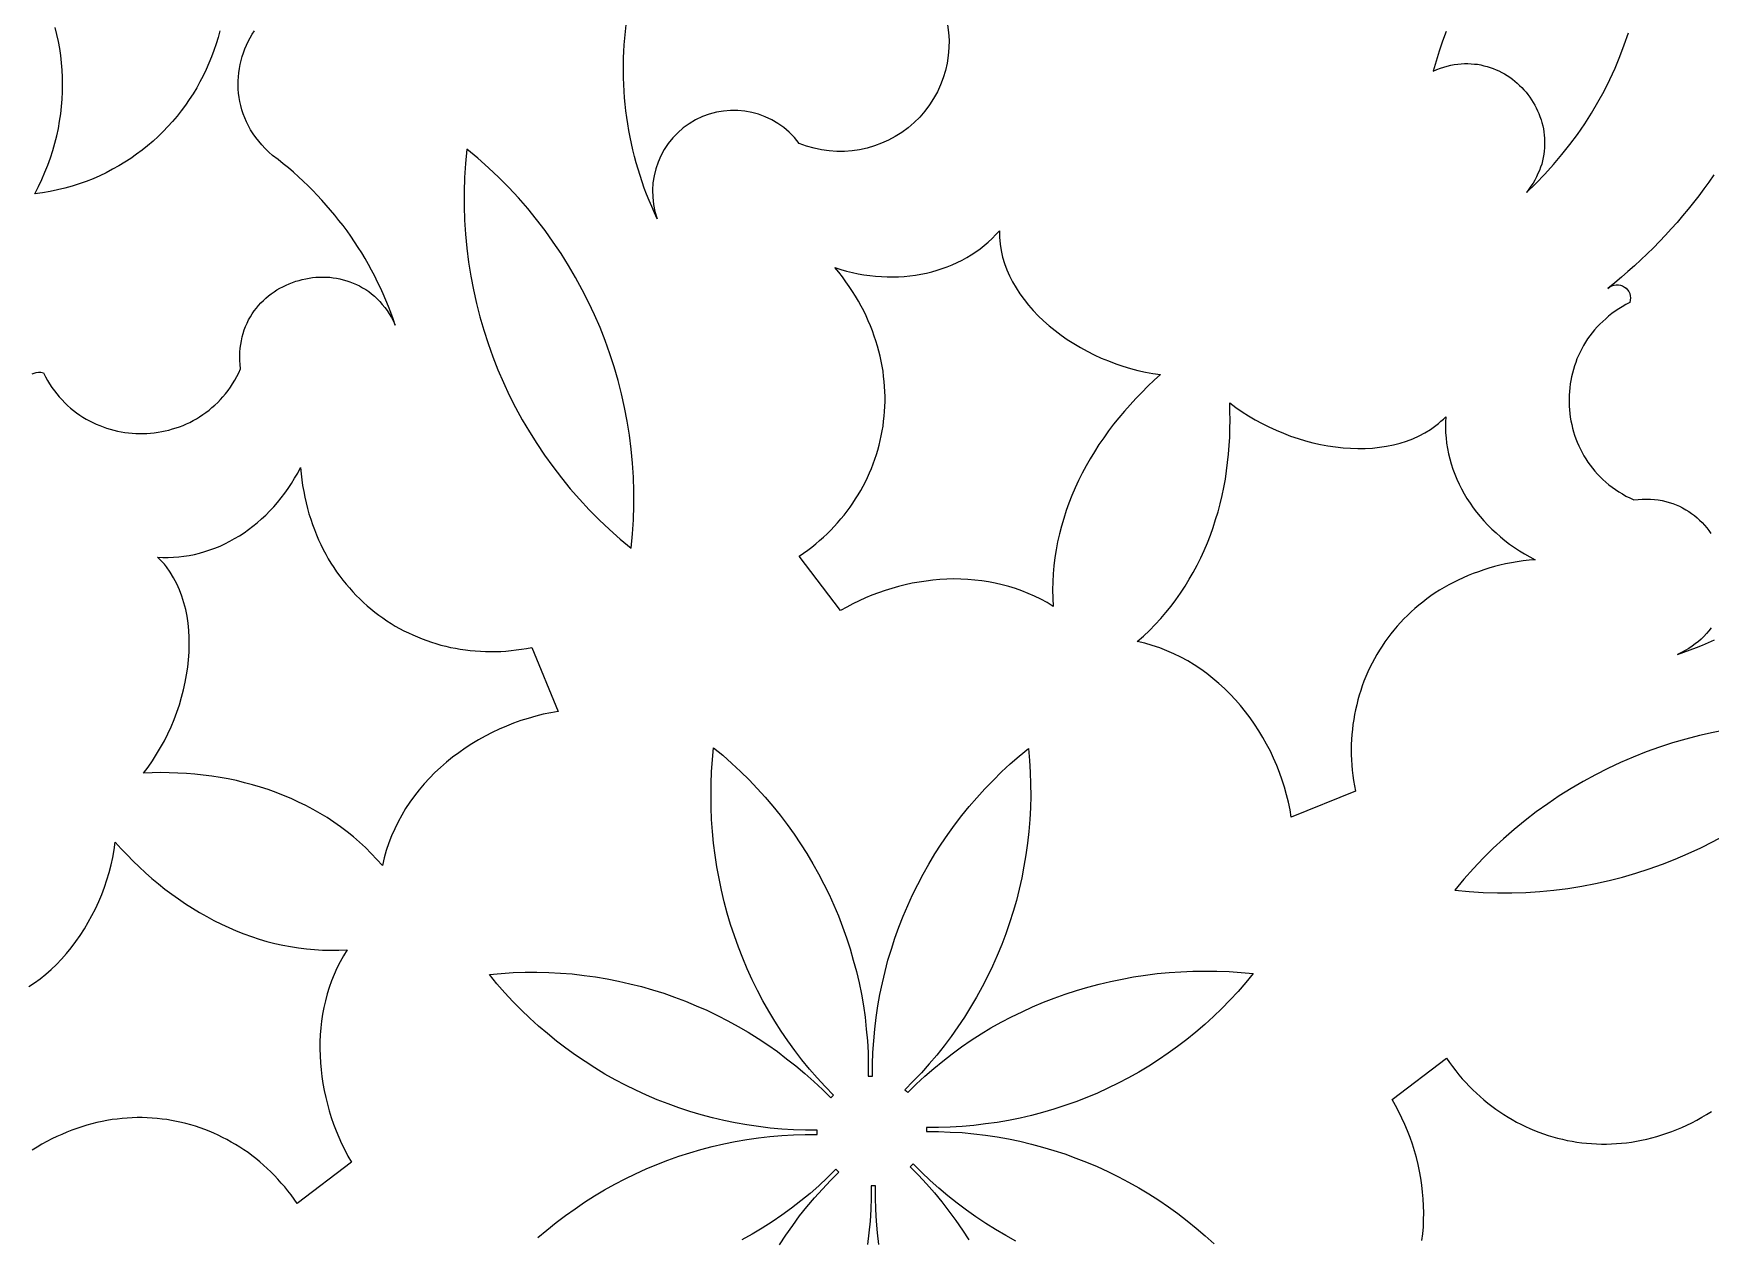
# Model space of a CAD drawing. Extents: x -3069 to -2029, y 258 to 1298.
# Drawn here: x -2603.4 to -2495, y 770.9 to 848.7 of the extents above; entities that cross this region are included whole.
import ezdxf

# ---------------------------------------------------------------- set-up
doc = ezdxf.new("R2010")
doc.units = 0
doc.layers.add('LAYER_1', color=18, linetype='CONTINUOUS')

msp = doc.modelspace()

# ---------------------------------------------------------------- linework, layer by layer
at = {"layer": 'LAYER_1'}
msp.add_lwpolyline([(-2544.52, 850.24, -0.636132), (-2553.88, 841.6, 0.862472), (-2563.06, 836.72, -0.153049), (-2564.94, 850.12, 0.87466)], format="xyb", dxfattribs=at)
for points in [[(-2603.46, 826.69), (-2603.33, 826.75), (-2603.2, 826.79), (-2603.05, 826.81), (-2602.9, 826.8), (-2602.74, 826.76), (-2602.61, 826.51), (-2602.48, 826.27), (-2602.34, 826.04), (-2602.19, 825.82), (-2602.03, 825.6), (-2601.87, 825.4), (-2601.71, 825.2), (-2601.53, 825.01), (-2601.36, 824.83), (-2601.17, 824.65), (-2600.98, 824.48), (-2600.79, 824.33), (-2600.59, 824.18), (-2600.39, 824.03), (-2600.18, 823.9), (-2599.97, 823.77), (-2599.76, 823.65), (-2599.54, 823.54), (-2599.32, 823.44), (-2599.1, 823.35), (-2598.88, 823.26), (-2598.65, 823.18), (-2598.42, 823.11), (-2598.19, 823.05), (-2597.95, 822.99), (-2597.72, 822.95), (-2597.48, 822.91), (-2597.24, 822.88), (-2597, 822.85), (-2596.76, 822.84), (-2596.52, 822.83), (-2596.28, 822.83), (-2596.05, 822.84), (-2595.81, 822.86), (-2595.57, 822.88), (-2595.33, 822.92), (-2595.09, 822.96), (-2594.86, 823), (-2594.63, 823.06), (-2594.39, 823.13), (-2594.16, 823.2), (-2593.94, 823.28), (-2593.71, 823.36), (-2593.49, 823.46), (-2593.27, 823.56), (-2593.06, 823.67), (-2592.84, 823.79), (-2592.64, 823.92), (-2592.43, 824.06), (-2592.23, 824.2), (-2592.03, 824.35), (-2591.84, 824.51), (-2591.66, 824.67), (-2591.47, 824.85), (-2591.3, 825.03), (-2591.13, 825.22), (-2590.96, 825.41), (-2590.8, 825.62), (-2590.65, 825.83), (-2590.51, 826.05), (-2590.37, 826.28), (-2590.24, 826.52), (-2590.11, 826.76), (-2589.99, 827.01), (-2590.02, 827.29), (-2590.04, 827.56), (-2590.04, 827.83), (-2590.04, 828.09), (-2590.02, 828.35), (-2589.98, 828.6), (-2589.94, 828.84), (-2589.89, 829.08), (-2589.82, 829.31), (-2589.75, 829.54), (-2589.67, 829.76), (-2589.57, 829.97), (-2589.47, 830.18), (-2589.36, 830.38), (-2589.24, 830.57), (-2589.11, 830.76), (-2588.97, 830.94), (-2588.83, 831.11), (-2588.68, 831.28), (-2588.52, 831.43), (-2588.35, 831.59), (-2588.18, 831.73), (-2588.01, 831.87), (-2587.82, 831.99), (-2587.64, 832.12), (-2587.45, 832.23), (-2587.25, 832.33), (-2587.05, 832.43), (-2586.85, 832.52), (-2586.64, 832.6), (-2586.43, 832.68), (-2586.21, 832.74), (-2586, 832.8), (-2585.78, 832.85), (-2585.56, 832.89), (-2585.34, 832.92), (-2585.12, 832.94), (-2584.9, 832.95), (-2584.67, 832.95), (-2584.45, 832.95), (-2584.23, 832.94), (-2584.01, 832.91), (-2583.79, 832.88), (-2583.57, 832.84), (-2583.35, 832.78), (-2583.13, 832.72), (-2582.92, 832.65), (-2582.71, 832.57), (-2582.5, 832.48), (-2582.3, 832.38), (-2582.1, 832.26), (-2581.9, 832.14), (-2581.71, 832.01), (-2581.52, 831.87), (-2581.34, 831.72), (-2581.16, 831.55), (-2580.99, 831.38), (-2580.83, 831.19), (-2580.67, 830.99), (-2580.52, 830.79), (-2580.38, 830.57), (-2580.24, 830.34), (-2580.11, 830.1), (-2579.99, 829.85), (-2580.13, 830.25), (-2580.28, 830.66), (-2580.43, 831.06), (-2580.6, 831.46), (-2580.77, 831.86), (-2580.95, 832.25), (-2581.13, 832.63), (-2581.32, 833.02), (-2581.52, 833.4), (-2581.73, 833.77), (-2581.94, 834.15), (-2582.16, 834.51), (-2582.39, 834.87), (-2582.63, 835.23), (-2582.87, 835.59), (-2583.11, 835.94), (-2583.37, 836.28), (-2583.63, 836.62), (-2583.89, 836.95), (-2584.17, 837.28), (-2584.45, 837.61), (-2584.73, 837.93), (-2585.03, 838.24), (-2585.32, 838.55), (-2585.63, 838.85), (-2585.94, 839.15), (-2586.25, 839.44), (-2586.57, 839.73), (-2586.9, 840.01), (-2587.23, 840.28), (-2587.57, 840.55), (-2587.92, 840.81), (-2588.17, 841.04), (-2588.4, 841.26), (-2588.62, 841.5), (-2588.82, 841.74), (-2589.01, 841.98), (-2589.18, 842.22), (-2589.34, 842.48), (-2589.48, 842.73), (-2589.61, 842.99), (-2589.72, 843.25), (-2589.82, 843.51), (-2589.91, 843.77), (-2589.98, 844.04), (-2590.04, 844.3), (-2590.08, 844.57), (-2590.12, 844.84), (-2590.14, 845.1), (-2590.15, 845.37), (-2590.14, 845.64), (-2590.13, 845.9), (-2590.1, 846.17), (-2590.06, 846.43), (-2590.01, 846.69), (-2589.95, 846.95), (-2589.88, 847.21), (-2589.8, 847.46), (-2589.71, 847.71), (-2589.61, 847.95), (-2589.5, 848.19), (-2589.37, 848.43), (-2589.24, 848.66), (-2589.1, 848.88)], [(-2591.33, 848.88), (-2591.44, 848.45), (-2591.57, 848.03), (-2591.71, 847.6), (-2591.87, 847.19), (-2592.04, 846.78), (-2592.22, 846.37), (-2592.41, 845.97), (-2592.62, 845.58), (-2592.83, 845.19), (-2593.06, 844.81), (-2593.31, 844.43), (-2593.56, 844.07), (-2593.83, 843.71), (-2594.1, 843.36), (-2594.39, 843.02), (-2594.69, 842.68), (-2595, 842.36), (-2595.32, 842.05), (-2595.65, 841.74), (-2596, 841.45), (-2596.35, 841.16), (-2596.71, 840.89), (-2597.09, 840.63), (-2597.47, 840.38), (-2597.86, 840.14), (-2598.27, 839.92), (-2598.68, 839.7), (-2599.1, 839.5), (-2599.53, 839.31), (-2599.97, 839.14), (-2600.42, 838.98), (-2600.88, 838.84), (-2601.35, 838.71), (-2601.82, 838.59), (-2602.31, 838.49), (-2602.8, 838.41), (-2603.3, 838.34), (-2603.06, 838.8), (-2602.84, 839.26), (-2602.64, 839.73), (-2602.45, 840.2), (-2602.28, 840.67), (-2602.13, 841.14), (-2601.99, 841.61), (-2601.88, 842.09), (-2601.77, 842.56), (-2601.69, 843.04), (-2601.62, 843.51), (-2601.56, 843.99), (-2601.53, 844.46), (-2601.5, 844.93), (-2601.5, 845.4), (-2601.5, 845.87), (-2601.53, 846.34), (-2601.56, 846.81), (-2601.62, 847.27), (-2601.68, 847.73), (-2601.76, 848.19), (-2601.86, 848.64), (-2601.97, 849.09)], [(-2512.06, 848.84), (-2512.29, 848.21), (-2512.51, 847.57), (-2512.71, 846.92), (-2512.89, 846.27), (-2512.66, 846.37), (-2512.43, 846.46), (-2512.21, 846.53), (-2511.98, 846.6), (-2511.75, 846.65), (-2511.53, 846.69), (-2511.31, 846.72), (-2511.09, 846.75), (-2510.87, 846.76), (-2510.65, 846.76), (-2510.44, 846.75), (-2510.23, 846.73), (-2510.02, 846.71), (-2509.81, 846.67), (-2509.61, 846.62), (-2509.41, 846.57), (-2509.21, 846.51), (-2509.02, 846.44), (-2508.83, 846.36), (-2508.64, 846.28), (-2508.46, 846.19), (-2508.28, 846.09), (-2508.11, 845.98), (-2507.94, 845.87), (-2507.77, 845.75), (-2507.61, 845.62), (-2507.46, 845.49), (-2507.31, 845.35), (-2507.17, 845.21), (-2507.03, 845.06), (-2506.89, 844.9), (-2506.77, 844.75), (-2506.65, 844.58), (-2506.53, 844.41), (-2506.42, 844.24), (-2506.32, 844.07), (-2506.23, 843.89), (-2506.14, 843.7), (-2506.06, 843.52), (-2505.99, 843.33), (-2505.92, 843.13), (-2505.86, 842.94), (-2505.81, 842.74), (-2505.77, 842.54), (-2505.74, 842.34), (-2505.71, 842.13), (-2505.69, 841.93), (-2505.69, 841.72), (-2505.69, 841.52), (-2505.7, 841.31), (-2505.71, 841.1), (-2505.74, 840.89), (-2505.78, 840.68), (-2505.83, 840.47), (-2505.88, 840.26), (-2505.95, 840.05), (-2506.03, 839.85), (-2506.12, 839.64), (-2506.22, 839.43), (-2506.32, 839.23), (-2506.44, 839.03), (-2506.58, 838.83), (-2506.72, 838.63), (-2506.87, 838.43), (-2506.26, 839.01), (-2505.67, 839.61), (-2505.11, 840.23), (-2504.57, 840.87), (-2504.06, 841.52), (-2503.56, 842.18), (-2503.1, 842.86), (-2502.66, 843.56), (-2502.24, 844.26), (-2501.85, 844.98), (-2501.48, 845.72), (-2501.14, 846.46), (-2500.83, 847.21), (-2500.54, 847.97), (-2500.27, 848.75)], [(-2494.75, 839.56), (-2495.07, 839.1), (-2495.39, 838.65), (-2495.73, 838.21), (-2496.07, 837.77), (-2496.41, 837.34), (-2496.77, 836.91), (-2497.13, 836.49), (-2497.5, 836.07), (-2497.88, 835.66), (-2498.26, 835.25), (-2498.65, 834.85), (-2499.05, 834.46), (-2499.46, 834.07), (-2499.87, 833.69), (-2500.3, 833.31), (-2500.72, 832.94), (-2501.16, 832.58), (-2501.6, 832.22), (-2501.47, 832.32), (-2501.34, 832.39), (-2501.2, 832.44), (-2501.06, 832.46), (-2500.92, 832.45), (-2500.78, 832.42), (-2500.65, 832.38), (-2500.53, 832.31), (-2500.42, 832.23), (-2500.33, 832.13), (-2500.25, 832.01), (-2500.19, 831.89), (-2500.15, 831.75), (-2500.13, 831.61), (-2500.15, 831.45), (-2500.19, 831.3), (-2500.43, 831.17), (-2500.67, 831.03), (-2500.9, 830.89), (-2501.12, 830.75), (-2501.34, 830.59), (-2501.55, 830.43), (-2501.74, 830.26), (-2501.93, 830.09), (-2502.12, 829.91), (-2502.29, 829.73), (-2502.46, 829.54), (-2502.62, 829.35), (-2502.77, 829.15), (-2502.91, 828.95), (-2503.04, 828.74), (-2503.17, 828.53), (-2503.29, 828.32), (-2503.4, 828.1), (-2503.5, 827.88), (-2503.6, 827.66), (-2503.68, 827.43), (-2503.76, 827.21), (-2503.83, 826.98), (-2503.89, 826.74), (-2503.95, 826.51), (-2504, 826.27), (-2504.03, 826.04), (-2504.07, 825.8), (-2504.09, 825.56), (-2504.1, 825.32), (-2504.11, 825.08), (-2504.11, 824.84), (-2504.1, 824.6), (-2504.08, 824.36), (-2504.06, 824.13), (-2504.03, 823.89), (-2503.99, 823.65), (-2503.94, 823.42), (-2503.88, 823.18), (-2503.82, 822.95), (-2503.75, 822.72), (-2503.67, 822.5), (-2503.58, 822.27), (-2503.48, 822.05), (-2503.38, 821.83), (-2503.27, 821.61), (-2503.15, 821.4), (-2503.02, 821.19), (-2502.89, 820.99), (-2502.75, 820.79), (-2502.59, 820.59), (-2502.44, 820.4), (-2502.27, 820.21), (-2502.1, 820.03), (-2501.92, 819.86), (-2501.73, 819.69), (-2501.53, 819.52), (-2501.32, 819.36), (-2501.11, 819.21), (-2500.89, 819.06), (-2500.66, 818.93), (-2500.43, 818.79), (-2500.18, 818.67), (-2499.93, 818.55), (-2499.65, 818.58), (-2499.38, 818.6), (-2499.11, 818.6), (-2498.85, 818.59), (-2498.59, 818.57), (-2498.34, 818.54), (-2498.1, 818.5), (-2497.86, 818.45), (-2497.63, 818.38), (-2497.4, 818.31), (-2497.18, 818.22), (-2496.97, 818.13), (-2496.77, 818.03), (-2496.57, 817.91), (-2496.37, 817.79), (-2496.19, 817.66), (-2496.01, 817.53), (-2495.83, 817.38), (-2495.67, 817.23), (-2495.51, 817.08), (-2495.36, 816.91), (-2495.21, 816.74), (-2495.08, 816.56), (-2494.95, 816.38)], [(-2494.93, 810.27), (-2495.07, 810.08), (-2495.23, 809.9), (-2495.39, 809.72), (-2495.57, 809.55), (-2495.75, 809.39), (-2495.95, 809.23), (-2496.16, 809.08), (-2496.37, 808.93), (-2496.6, 808.8), (-2496.84, 808.67), (-2497.1, 808.55), (-2496.69, 808.69), (-2496.28, 808.84), (-2495.88, 808.99), (-2495.48, 809.16), (-2495.09, 809.33), (-2494.7, 809.5)], [(-2570.77, 770.84), (-2570.19, 771.33), (-2569.59, 771.81), (-2568.99, 772.27), (-2568.37, 772.71), (-2567.75, 773.13), (-2567.11, 773.54), (-2566.46, 773.93), (-2565.8, 774.29), (-2565.13, 774.64), (-2564.46, 774.97), (-2563.77, 775.28), (-2563.08, 775.58), (-2562.37, 775.85), (-2561.66, 776.1), (-2560.95, 776.33), (-2560.23, 776.55), (-2559.5, 776.74), (-2558.76, 776.91), (-2558.02, 777.06), (-2557.27, 777.19), (-2556.52, 777.3), (-2555.77, 777.38), (-2555.01, 777.45), (-2554.25, 777.49), (-2553.49, 777.52), (-2552.72, 777.52), (-2552.72, 777.65), (-2552.72, 777.78), (-2553.48, 777.78), (-2554.25, 777.81), (-2555.01, 777.86), (-2555.76, 777.93), (-2556.52, 778.02), (-2557.27, 778.13), (-2558.01, 778.26), (-2558.75, 778.42), (-2559.49, 778.59), (-2560.21, 778.79), (-2560.94, 779), (-2561.65, 779.23), (-2562.36, 779.49), (-2563.06, 779.76), (-2563.75, 780.06), (-2564.44, 780.37), (-2565.11, 780.7), (-2565.78, 781.05), (-2566.44, 781.42), (-2567.09, 781.81), (-2567.72, 782.22), (-2568.35, 782.64), (-2568.96, 783.09), (-2569.56, 783.55), (-2570.15, 784.03), (-2570.73, 784.52), (-2571.3, 785.04), (-2571.85, 785.57), (-2572.39, 786.12), (-2572.91, 786.68), (-2573.42, 787.26), (-2573.91, 787.86), (-2573.14, 787.93), (-2572.37, 787.98), (-2571.6, 788), (-2570.83, 788.01), (-2570.07, 787.99), (-2569.31, 787.95), (-2568.55, 787.89), (-2567.79, 787.8), (-2567.04, 787.7), (-2566.29, 787.58), (-2565.55, 787.43), (-2564.82, 787.26), (-2564.08, 787.08), (-2563.36, 786.87), (-2562.64, 786.64), (-2561.93, 786.4), (-2561.23, 786.13), (-2560.53, 785.84), (-2559.84, 785.54), (-2559.16, 785.21), (-2558.49, 784.87), (-2557.83, 784.5), (-2557.18, 784.12), (-2556.54, 783.72), (-2555.91, 783.3), (-2555.29, 782.87), (-2554.69, 782.41), (-2554.09, 781.94), (-2553.51, 781.45), (-2552.94, 780.94), (-2552.38, 780.42), (-2551.84, 779.87), (-2551.75, 779.97), (-2551.66, 780.06), (-2552.2, 780.61), (-2552.72, 781.17), (-2553.22, 781.74), (-2553.7, 782.34), (-2554.17, 782.94), (-2554.62, 783.56), (-2555.05, 784.19), (-2555.46, 784.83), (-2555.85, 785.49), (-2556.23, 786.16), (-2556.58, 786.83), (-2556.92, 787.52), (-2557.24, 788.22), (-2557.53, 788.92), (-2557.81, 789.63), (-2558.07, 790.36), (-2558.31, 791.08), (-2558.53, 791.82), (-2558.72, 792.56), (-2558.9, 793.31), (-2559.06, 794.06), (-2559.2, 794.82), (-2559.31, 795.58), (-2559.41, 796.34), (-2559.48, 797.11), (-2559.54, 797.88), (-2559.57, 798.65), (-2559.58, 799.43), (-2559.57, 800.2), (-2559.54, 800.97), (-2559.48, 801.75), (-2559.41, 802.52), (-2558.81, 802.03), (-2558.23, 801.51), (-2557.67, 800.99), (-2557.12, 800.45), (-2556.6, 799.89), (-2556.08, 799.33), (-2555.59, 798.75), (-2555.11, 798.16), (-2554.65, 797.55), (-2554.21, 796.94), (-2553.79, 796.31), (-2553.38, 795.67), (-2552.99, 795.02), (-2552.63, 794.36), (-2552.28, 793.7), (-2551.95, 793.02), (-2551.64, 792.33), (-2551.34, 791.64), (-2551.07, 790.94), (-2550.82, 790.23), (-2550.59, 789.51), (-2550.38, 788.79), (-2550.18, 788.06), (-2550.01, 787.32), (-2549.86, 786.58), (-2549.73, 785.84), (-2549.62, 785.09), (-2549.54, 784.33), (-2549.47, 783.57), (-2549.43, 782.81), (-2549.41, 782.05), (-2549.41, 781.28), (-2549.27, 781.29), (-2549.14, 781.28), (-2549.14, 782.05), (-2549.11, 782.81), (-2549.06, 783.57), (-2548.99, 784.33), (-2548.9, 785.08), (-2548.79, 785.83), (-2548.66, 786.57), (-2548.5, 787.31), (-2548.33, 788.05), (-2548.14, 788.78), (-2547.92, 789.5), (-2547.69, 790.21), (-2547.43, 790.92), (-2547.16, 791.62), (-2546.86, 792.32), (-2546.55, 793), (-2546.22, 793.68), (-2545.87, 794.34), (-2545.5, 795), (-2545.11, 795.65), (-2544.7, 796.28), (-2544.28, 796.91), (-2543.83, 797.52), (-2543.37, 798.13), (-2542.89, 798.72), (-2542.4, 799.29), (-2541.88, 799.86), (-2541.35, 800.41), (-2540.81, 800.95), (-2540.24, 801.47), (-2539.66, 801.98), (-2539.06, 802.47), (-2538.99, 801.7), (-2538.94, 800.93), (-2538.92, 800.16), (-2538.91, 799.4), (-2538.93, 798.63), (-2538.97, 797.87), (-2539.03, 797.11), (-2539.12, 796.35), (-2539.22, 795.6), (-2539.35, 794.86), (-2539.49, 794.11), (-2539.66, 793.38), (-2539.84, 792.65), (-2540.05, 791.92), (-2540.28, 791.2), (-2540.53, 790.49), (-2540.79, 789.79), (-2541.08, 789.09), (-2541.39, 788.4), (-2541.71, 787.72), (-2542.05, 787.05), (-2542.42, 786.39), (-2542.8, 785.74), (-2543.2, 785.1), (-2543.62, 784.47), (-2544.06, 783.85), (-2544.51, 783.25), (-2544.98, 782.65), (-2545.47, 782.07), (-2545.98, 781.5), (-2546.51, 780.95), (-2547.05, 780.4), (-2546.95, 780.31), (-2546.86, 780.22), (-2546.32, 780.76), (-2545.76, 781.28), (-2545.18, 781.78), (-2544.6, 782.26), (-2544, 782.73), (-2543.38, 783.17), (-2542.76, 783.6), (-2542.12, 784.01), (-2541.48, 784.4), (-2540.82, 784.77), (-2540.15, 785.12), (-2539.47, 785.45), (-2538.79, 785.76), (-2538.09, 786.06), (-2537.39, 786.33), (-2536.68, 786.59), (-2535.96, 786.82), (-2535.23, 787.04), (-2534.49, 787.23), (-2533.75, 787.41), (-2533.01, 787.56), (-2532.26, 787.7), (-2531.5, 787.81), (-2530.74, 787.91), (-2529.97, 787.98), (-2529.2, 788.03), (-2528.43, 788.07), (-2527.65, 788.08), (-2526.87, 788.07), (-2526.09, 788.04), (-2525.31, 787.99), (-2524.53, 787.92), (-2525.01, 787.33), (-2525.51, 786.75), (-2526.03, 786.19), (-2526.56, 785.65), (-2527.1, 785.13), (-2527.66, 784.62), (-2528.23, 784.13), (-2528.82, 783.65), (-2529.42, 783.19), (-2530.03, 782.76), (-2530.65, 782.33), (-2531.28, 781.93), (-2531.93, 781.55), (-2532.58, 781.18), (-2533.25, 780.83), (-2533.92, 780.5), (-2534.6, 780.19), (-2535.29, 779.9), (-2535.99, 779.63), (-2536.7, 779.38), (-2537.42, 779.15), (-2538.14, 778.94), (-2538.87, 778.74), (-2539.6, 778.57), (-2540.34, 778.42), (-2541.09, 778.29), (-2541.84, 778.19), (-2542.59, 778.1), (-2543.35, 778.03), (-2544.11, 777.99), (-2544.87, 777.97), (-2545.64, 777.97), (-2545.64, 777.84), (-2545.64, 777.7), (-2544.88, 777.7), (-2544.11, 777.67), (-2543.35, 777.63), (-2542.59, 777.56), (-2541.84, 777.46), (-2541.09, 777.35), (-2540.35, 777.22), (-2539.61, 777.07), (-2538.87, 776.89), (-2538.14, 776.7), (-2537.42, 776.48), (-2536.71, 776.25), (-2536, 775.99), (-2535.3, 775.72), (-2534.61, 775.43), (-2533.92, 775.11), (-2533.24, 774.78), (-2532.58, 774.43), (-2531.92, 774.06), (-2531.27, 773.67), (-2530.64, 773.26), (-2530.01, 772.84), (-2529.4, 772.4), (-2528.8, 771.93), (-2528.21, 771.46), (-2527.63, 770.96), (-2527.06, 770.45)], [(-2603.69, 787.07), (-2603.31, 787.32), (-2602.94, 787.58), (-2602.58, 787.87), (-2602.23, 788.18), (-2601.89, 788.51), (-2601.56, 788.85), (-2601.24, 789.21), (-2600.94, 789.59), (-2600.64, 789.98), (-2600.36, 790.38), (-2600.09, 790.8), (-2599.84, 791.23), (-2599.6, 791.67), (-2599.37, 792.11), (-2599.16, 792.57), (-2598.97, 793.03), (-2598.79, 793.51), (-2598.63, 793.98), (-2598.48, 794.46), (-2598.36, 794.95), (-2598.25, 795.43), (-2598.16, 795.92), (-2598.09, 796.41), (-2597.72, 795.99), (-2597.33, 795.59), (-2596.94, 795.19), (-2596.54, 794.81), (-2596.14, 794.44), (-2595.72, 794.07), (-2595.3, 793.72), (-2594.88, 793.38), (-2594.44, 793.05), (-2594, 792.74), (-2593.55, 792.43), (-2593.1, 792.14), (-2592.64, 791.86), (-2592.18, 791.6), (-2591.71, 791.35), (-2591.23, 791.11), (-2590.75, 790.89), (-2590.27, 790.68), (-2589.78, 790.49), (-2589.29, 790.31), (-2588.79, 790.15), (-2588.29, 790), (-2587.78, 789.87), (-2587.27, 789.76), (-2586.76, 789.66), (-2586.25, 789.58), (-2585.73, 789.51), (-2585.21, 789.47), (-2584.69, 789.44), (-2584.16, 789.43), (-2583.63, 789.44), (-2583.1, 789.46), (-2583.34, 789.07), (-2583.56, 788.68), (-2583.76, 788.27), (-2583.94, 787.86), (-2584.11, 787.45), (-2584.26, 787.02), (-2584.39, 786.6), (-2584.5, 786.16), (-2584.6, 785.73), (-2584.69, 785.29), (-2584.75, 784.84), (-2584.8, 784.4), (-2584.84, 783.95), (-2584.86, 783.5), (-2584.86, 783.05), (-2584.85, 782.6), (-2584.83, 782.15), (-2584.79, 781.7), (-2584.74, 781.25), (-2584.67, 780.8), (-2584.59, 780.35), (-2584.49, 779.91), (-2584.38, 779.47), (-2584.26, 779.03), (-2584.13, 778.6), (-2583.98, 778.17), (-2583.82, 777.75), (-2583.64, 777.33), (-2583.46, 776.92), (-2583.26, 776.51), (-2583.05, 776.11), (-2582.83, 775.72), (-2586.34, 773.05), (-2586.53, 773.32), (-2586.73, 773.6), (-2586.93, 773.86), (-2587.14, 774.12), (-2587.36, 774.37), (-2587.58, 774.62), (-2587.8, 774.86), (-2588.03, 775.09), (-2588.27, 775.31), (-2588.51, 775.53), (-2588.75, 775.74), (-2589, 775.95), (-2589.26, 776.15), (-2589.51, 776.34), (-2589.78, 776.52), (-2590.04, 776.69), (-2590.32, 776.86), (-2590.59, 777.02), (-2590.87, 777.18), (-2591.15, 777.32), (-2591.44, 777.46), (-2591.72, 777.59), (-2592.02, 777.72), (-2592.31, 777.83), (-2592.61, 777.94), (-2592.91, 778.04), (-2593.21, 778.13), (-2593.52, 778.22), (-2593.82, 778.29), (-2594.13, 778.36), (-2594.45, 778.42), (-2594.76, 778.47), (-2595.07, 778.51), (-2595.39, 778.55), (-2595.71, 778.57), (-2596.03, 778.59), (-2596.35, 778.6), (-2596.67, 778.6), (-2597, 778.59), (-2597.32, 778.57), (-2597.65, 778.55), (-2597.97, 778.51), (-2598.3, 778.47), (-2598.63, 778.41), (-2598.95, 778.35), (-2599.28, 778.28), (-2599.6, 778.2), (-2599.93, 778.11), (-2600.26, 778.01), (-2600.58, 777.9), (-2600.91, 777.79), (-2601.23, 777.66), (-2601.55, 777.52), (-2601.88, 777.37), (-2602.2, 777.22), (-2602.52, 777.05), (-2602.83, 776.88), (-2603.15, 776.69), (-2603.47, 776.49)], [(-2513.62, 770.65), (-2513.56, 771.09), (-2513.53, 771.54), (-2513.51, 771.99), (-2513.5, 772.44), (-2513.51, 772.89), (-2513.54, 773.34), (-2513.58, 773.79), (-2513.63, 774.24), (-2513.7, 774.69), (-2513.78, 775.14), (-2513.87, 775.58), (-2513.98, 776.02), (-2514.11, 776.46), (-2514.24, 776.89), (-2514.39, 777.32), (-2514.55, 777.74), (-2514.72, 778.16), (-2514.91, 778.57), (-2515.11, 778.98), (-2515.32, 779.38), (-2515.54, 779.77), (-2512.03, 782.44), (-2511.84, 782.17), (-2511.64, 781.9), (-2511.44, 781.63), (-2511.23, 781.37), (-2511.01, 781.12), (-2510.79, 780.87), (-2510.57, 780.63), (-2510.34, 780.4), (-2510.1, 780.18), (-2509.86, 779.96), (-2509.62, 779.75), (-2509.37, 779.54), (-2509.11, 779.35), (-2508.85, 779.15), (-2508.59, 778.97), (-2508.32, 778.8), (-2508.05, 778.63), (-2507.78, 778.47), (-2507.5, 778.31), (-2507.22, 778.17), (-2506.93, 778.03), (-2506.64, 777.9), (-2506.35, 777.77), (-2506.06, 777.66), (-2505.76, 777.55), (-2505.46, 777.45), (-2505.16, 777.36), (-2504.85, 777.27), (-2504.54, 777.2), (-2504.23, 777.13), (-2503.92, 777.07), (-2503.61, 777.02), (-2503.29, 776.98), (-2502.98, 776.94), (-2502.66, 776.92), (-2502.34, 776.9), (-2502.02, 776.89), (-2501.69, 776.89), (-2501.37, 776.9), (-2501.05, 776.92), (-2500.72, 776.94), (-2500.39, 776.98), (-2500.07, 777.02), (-2499.74, 777.08), (-2499.42, 777.14), (-2499.09, 777.21), (-2498.76, 777.29), (-2498.44, 777.38), (-2498.11, 777.48), (-2497.79, 777.59), (-2497.46, 777.7), (-2497.14, 777.83), (-2496.81, 777.97), (-2496.49, 778.12), (-2496.17, 778.27), (-2495.85, 778.44), (-2495.53, 778.62), (-2495.22, 778.8), (-2494.9, 779)], [(-2555.16, 770.38), (-2554.74, 771.01), (-2554.3, 771.63), (-2553.85, 772.24), (-2553.38, 772.83), (-2552.89, 773.41), (-2552.38, 773.98), (-2551.85, 774.54), (-2551.31, 775.08), (-2551.41, 775.17), (-2551.5, 775.26), (-2552.04, 774.73), (-2552.61, 774.2), (-2553.18, 773.7), (-2553.77, 773.22), (-2554.38, 772.75), (-2555, 772.3), (-2555.63, 771.87), (-2556.27, 771.46), (-2556.93, 771.07), (-2557.59, 770.69)], [(-2539.87, 770.62), (-2540.53, 770.98), (-2541.18, 771.36), (-2541.82, 771.76), (-2542.45, 772.18), (-2543.07, 772.62), (-2543.67, 773.07), (-2544.27, 773.54), (-2544.85, 774.03), (-2545.42, 774.54), (-2545.98, 775.07), (-2546.52, 775.61), (-2546.61, 775.51), (-2546.7, 775.42), (-2546.16, 774.88), (-2545.64, 774.32), (-2545.14, 773.74), (-2544.66, 773.16), (-2544.2, 772.56), (-2543.75, 771.95), (-2543.32, 771.32), (-2542.91, 770.69)], [(-2548.74, 770.4), (-2548.82, 771.15), (-2548.89, 771.91), (-2548.93, 772.67), (-2548.95, 773.43), (-2548.95, 774.2), (-2549.09, 774.2), (-2549.22, 774.2), (-2549.22, 773.44), (-2549.25, 772.67), (-2549.3, 771.91), (-2549.37, 771.16), (-2549.46, 770.4)]]:
    msp.add_lwpolyline(points, dxfattribs=at)
for points in [[(-2564.74, 815.42, 0.255743), (-2575.37, 841.23, 0.255743)], [(-2511.5, 793.3, 0.255743), (-2485.7, 803.93, 0.255743)]]:
    msp.add_lwpolyline(points, format="xyb", close=True, dxfattribs=at)
for points in [[(-2530.52, 826.65), (-2530.93, 826.28), (-2531.34, 825.89), (-2531.73, 825.5), (-2532.12, 825.11), (-2532.49, 824.7), (-2532.86, 824.29), (-2533.21, 823.86), (-2533.55, 823.44), (-2533.88, 823), (-2534.19, 822.56), (-2534.5, 822.12), (-2534.79, 821.66), (-2535.06, 821.2), (-2535.33, 820.74), (-2535.58, 820.27), (-2535.82, 819.8), (-2536.04, 819.32), (-2536.25, 818.83), (-2536.44, 818.34), (-2536.62, 817.85), (-2536.78, 817.35), (-2536.93, 816.85), (-2537.06, 816.34), (-2537.17, 815.84), (-2537.27, 815.32), (-2537.35, 814.81), (-2537.42, 814.29), (-2537.46, 813.77), (-2537.49, 813.25), (-2537.5, 812.72), (-2537.49, 812.19), (-2537.47, 811.66), (-2537.85, 811.9), (-2538.25, 812.12), (-2538.66, 812.32), (-2539.07, 812.5), (-2539.48, 812.67), (-2539.9, 812.82), (-2540.33, 812.95), (-2540.76, 813.06), (-2541.2, 813.16), (-2541.64, 813.25), (-2542.08, 813.31), (-2542.53, 813.36), (-2542.98, 813.4), (-2543.43, 813.42), (-2543.88, 813.43), (-2544.33, 813.42), (-2544.78, 813.39), (-2545.23, 813.35), (-2545.68, 813.3), (-2546.13, 813.23), (-2546.57, 813.15), (-2547.02, 813.05), (-2547.46, 812.95), (-2547.9, 812.82), (-2548.33, 812.69), (-2548.76, 812.54), (-2549.18, 812.38), (-2549.6, 812.21), (-2550.01, 812.02), (-2550.42, 811.82), (-2550.81, 811.61), (-2551.21, 811.39), (-2553.88, 814.9), (-2553.61, 815.09), (-2553.33, 815.29), (-2553.07, 815.49), (-2552.81, 815.7), (-2552.56, 815.92), (-2552.31, 816.14), (-2552.07, 816.36), (-2551.84, 816.59), (-2551.62, 816.83), (-2551.4, 817.07), (-2551.19, 817.31), (-2550.98, 817.56), (-2550.78, 817.82), (-2550.59, 818.08), (-2550.41, 818.34), (-2550.23, 818.61), (-2550.07, 818.88), (-2549.9, 819.15), (-2549.75, 819.43), (-2549.6, 819.71), (-2549.47, 820), (-2549.34, 820.29), (-2549.21, 820.58), (-2549.1, 820.87), (-2548.99, 821.17), (-2548.89, 821.47), (-2548.8, 821.77), (-2548.71, 822.08), (-2548.64, 822.39), (-2548.57, 822.69), (-2548.51, 823.01), (-2548.46, 823.32), (-2548.42, 823.64), (-2548.38, 823.95), (-2548.36, 824.27), (-2548.34, 824.59), (-2548.33, 824.91), (-2548.33, 825.24), (-2548.34, 825.56), (-2548.36, 825.88), (-2548.38, 826.21), (-2548.42, 826.53), (-2548.46, 826.86), (-2548.51, 827.19), (-2548.58, 827.51), (-2548.65, 827.84), (-2548.73, 828.17), (-2548.82, 828.49), (-2548.92, 828.82), (-2549.03, 829.14), (-2549.14, 829.47), (-2549.27, 829.79), (-2549.41, 830.12), (-2549.55, 830.44), (-2549.71, 830.76), (-2549.88, 831.08), (-2550.05, 831.4), (-2550.24, 831.71), (-2550.44, 832.03), (-2550.64, 832.34), (-2550.86, 832.65), (-2551.08, 832.96), (-2551.32, 833.27), (-2551.57, 833.57), (-2551.19, 833.45), (-2550.82, 833.34), (-2550.44, 833.25), (-2550.06, 833.17), (-2549.69, 833.1), (-2549.31, 833.05), (-2548.94, 833.01), (-2548.56, 832.98), (-2548.19, 832.97), (-2547.82, 832.96), (-2547.45, 832.97), (-2547.09, 833), (-2546.72, 833.03), (-2546.36, 833.08), (-2546.01, 833.14), (-2545.66, 833.21), (-2545.31, 833.29), (-2544.97, 833.39), (-2544.64, 833.5), (-2544.31, 833.62), (-2543.98, 833.75), (-2543.66, 833.89), (-2543.35, 834.05), (-2543.05, 834.22), (-2542.76, 834.39), (-2542.47, 834.58), (-2542.19, 834.78), (-2541.92, 835), (-2541.66, 835.22), (-2541.41, 835.45), (-2541.17, 835.7), (-2540.94, 835.95), (-2540.94, 835.74), (-2540.93, 835.52), (-2540.91, 835.31), (-2540.89, 835.09), (-2540.83, 834.67), (-2540.73, 834.25), (-2540.61, 833.84), (-2540.46, 833.43), (-2540.28, 833.03), (-2540.08, 832.64), (-2539.86, 832.25), (-2539.61, 831.87), (-2539.34, 831.5), (-2539.06, 831.14), (-2538.75, 830.79), (-2538.42, 830.45), (-2538.08, 830.12), (-2537.72, 829.81), (-2537.34, 829.5), (-2536.95, 829.2), (-2536.55, 828.92), (-2536.13, 828.65), (-2535.7, 828.4), (-2535.26, 828.16), (-2534.82, 827.93), (-2534.36, 827.72), (-2533.89, 827.53), (-2533.42, 827.35), (-2532.95, 827.19), (-2532.47, 827.04), (-2531.98, 826.92), (-2531.5, 826.81), (-2531.01, 826.72)], [(-2526.05, 824.83), (-2525.66, 824.53), (-2525.25, 824.25), (-2524.83, 823.98), (-2524.4, 823.72), (-2523.96, 823.48), (-2523.51, 823.26), (-2523.05, 823.05), (-2522.58, 822.85), (-2522.11, 822.67), (-2521.63, 822.51), (-2521.15, 822.37), (-2520.67, 822.24), (-2520.18, 822.13), (-2519.7, 822.04), (-2519.21, 821.97), (-2518.72, 821.92), (-2518.24, 821.88), (-2517.76, 821.87), (-2517.29, 821.87), (-2516.82, 821.9), (-2516.36, 821.95), (-2515.91, 822.01), (-2515.47, 822.1), (-2515.03, 822.21), (-2514.61, 822.34), (-2514.2, 822.5), (-2513.81, 822.68), (-2513.43, 822.88), (-2513.06, 823.1), (-2512.72, 823.35), (-2512.55, 823.49), (-2512.39, 823.63), (-2512.23, 823.77), (-2512.07, 823.92), (-2512.09, 823.58), (-2512.1, 823.24), (-2512.09, 822.89), (-2512.06, 822.55), (-2512.03, 822.21), (-2511.97, 821.87), (-2511.91, 821.53), (-2511.82, 821.2), (-2511.73, 820.87), (-2511.62, 820.54), (-2511.5, 820.21), (-2511.37, 819.89), (-2511.22, 819.57), (-2511.06, 819.25), (-2510.89, 818.94), (-2510.71, 818.64), (-2510.51, 818.34), (-2510.31, 818.04), (-2510.09, 817.75), (-2509.86, 817.47), (-2509.62, 817.19), (-2509.37, 816.92), (-2509.1, 816.66), (-2508.83, 816.41), (-2508.55, 816.16), (-2508.26, 815.92), (-2507.95, 815.69), (-2507.64, 815.47), (-2507.32, 815.26), (-2506.99, 815.06), (-2506.65, 814.87), (-2506.3, 814.68), (-2506.69, 814.65), (-2507.08, 814.6), (-2507.46, 814.54), (-2507.84, 814.48), (-2508.21, 814.4), (-2508.58, 814.32), (-2508.93, 814.23), (-2509.29, 814.13), (-2509.63, 814.02), (-2509.97, 813.9), (-2510.31, 813.78), (-2510.64, 813.65), (-2510.96, 813.51), (-2511.28, 813.36), (-2511.59, 813.21), (-2511.89, 813.05), (-2512.19, 812.88), (-2512.48, 812.71), (-2512.76, 812.53), (-2513.04, 812.34), (-2513.31, 812.14), (-2513.57, 811.94), (-2513.83, 811.74), (-2514.08, 811.52), (-2514.32, 811.3), (-2514.56, 811.08), (-2514.79, 810.85), (-2515.01, 810.61), (-2515.23, 810.37), (-2515.44, 810.13), (-2515.64, 809.88), (-2515.83, 809.62), (-2516.02, 809.36), (-2516.2, 809.09), (-2516.37, 808.82), (-2516.54, 808.55), (-2516.69, 808.27), (-2516.84, 807.99), (-2516.99, 807.7), (-2517.12, 807.42), (-2517.25, 807.12), (-2517.37, 806.83), (-2517.48, 806.53), (-2517.58, 806.22), (-2517.68, 805.92), (-2517.76, 805.61), (-2517.84, 805.3), (-2517.92, 804.98), (-2517.98, 804.67), (-2518.03, 804.35), (-2518.08, 804.03), (-2518.12, 803.7), (-2518.15, 803.38), (-2518.17, 803.05), (-2518.19, 802.72), (-2518.19, 802.39), (-2518.19, 802.06), (-2518.18, 801.73), (-2518.16, 801.4), (-2518.13, 801.06), (-2518.09, 800.73), (-2518.04, 800.39), (-2517.98, 800.06), (-2517.92, 799.72), (-2522.07, 798.02), (-2522.15, 798.51), (-2522.25, 798.99), (-2522.37, 799.48), (-2522.5, 799.96), (-2522.66, 800.43), (-2522.82, 800.91), (-2523.01, 801.38), (-2523.21, 801.84), (-2523.42, 802.29), (-2523.66, 802.74), (-2523.9, 803.18), (-2524.16, 803.61), (-2524.44, 804.04), (-2524.73, 804.45), (-2525.03, 804.85), (-2525.35, 805.24), (-2525.68, 805.62), (-2526.02, 805.99), (-2526.38, 806.34), (-2526.75, 806.68), (-2527.13, 807), (-2527.52, 807.31), (-2527.92, 807.6), (-2528.34, 807.88), (-2528.76, 808.13), (-2529.2, 808.37), (-2529.65, 808.59), (-2530.11, 808.79), (-2530.57, 808.97), (-2531.05, 809.13), (-2531.53, 809.27), (-2532.03, 809.38), (-2531.63, 809.74), (-2531.24, 810.1), (-2530.87, 810.48), (-2530.51, 810.87), (-2530.17, 811.27), (-2529.84, 811.67), (-2529.52, 812.09), (-2529.22, 812.52), (-2528.93, 812.96), (-2528.66, 813.41), (-2528.4, 813.86), (-2528.15, 814.33), (-2527.92, 814.8), (-2527.7, 815.28), (-2527.49, 815.77), (-2527.3, 816.26), (-2527.12, 816.76), (-2526.96, 817.27), (-2526.8, 817.78), (-2526.67, 818.3), (-2526.54, 818.82), (-2526.43, 819.35), (-2526.33, 819.89), (-2526.25, 820.42), (-2526.18, 820.96), (-2526.12, 821.51), (-2526.08, 822.06), (-2526.04, 822.61), (-2526.03, 823.16), (-2526.02, 823.71), (-2526.03, 824.27)], [(-2596.27, 800.88), (-2595.97, 801.27), (-2595.69, 801.68), (-2595.42, 802.1), (-2595.16, 802.53), (-2594.92, 802.97), (-2594.69, 803.42), (-2594.48, 803.88), (-2594.29, 804.35), (-2594.11, 804.82), (-2593.95, 805.3), (-2593.81, 805.78), (-2593.68, 806.26), (-2593.57, 806.75), (-2593.48, 807.23), (-2593.41, 807.72), (-2593.36, 808.2), (-2593.32, 808.69), (-2593.31, 809.16), (-2593.31, 809.64), (-2593.34, 810.11), (-2593.38, 810.57), (-2593.45, 811.02), (-2593.54, 811.46), (-2593.65, 811.89), (-2593.78, 812.32), (-2593.94, 812.72), (-2594.12, 813.12), (-2594.32, 813.5), (-2594.54, 813.87), (-2594.79, 814.21), (-2594.92, 814.38), (-2595.06, 814.54), (-2595.21, 814.7), (-2595.36, 814.85), (-2595.02, 814.83), (-2594.67, 814.83), (-2594.33, 814.84), (-2593.99, 814.86), (-2593.65, 814.9), (-2593.31, 814.96), (-2592.97, 815.02), (-2592.64, 815.1), (-2592.3, 815.2), (-2591.97, 815.31), (-2591.65, 815.43), (-2591.32, 815.56), (-2591.01, 815.71), (-2590.69, 815.87), (-2590.38, 816.04), (-2590.07, 816.22), (-2589.77, 816.42), (-2589.48, 816.62), (-2589.19, 816.84), (-2588.91, 817.07), (-2588.63, 817.31), (-2588.36, 817.56), (-2588.1, 817.83), (-2587.85, 818.1), (-2587.6, 818.38), (-2587.36, 818.67), (-2587.13, 818.98), (-2586.91, 819.29), (-2586.7, 819.61), (-2586.5, 819.94), (-2586.3, 820.28), (-2586.12, 820.63), (-2586.08, 820.24), (-2586.04, 819.85), (-2585.98, 819.47), (-2585.91, 819.09), (-2585.84, 818.72), (-2585.76, 818.35), (-2585.67, 817.99), (-2585.57, 817.64), (-2585.46, 817.3), (-2585.34, 816.95), (-2585.22, 816.62), (-2585.09, 816.29), (-2584.95, 815.97), (-2584.8, 815.65), (-2584.65, 815.34), (-2584.49, 815.04), (-2584.32, 814.74), (-2584.15, 814.45), (-2583.96, 814.17), (-2583.78, 813.89), (-2583.58, 813.62), (-2583.38, 813.36), (-2583.17, 813.1), (-2582.96, 812.85), (-2582.74, 812.6), (-2582.52, 812.37), (-2582.29, 812.14), (-2582.05, 811.92), (-2581.81, 811.7), (-2581.57, 811.49), (-2581.31, 811.29), (-2581.06, 811.1), (-2580.8, 810.91), (-2580.53, 810.73), (-2580.26, 810.56), (-2579.99, 810.39), (-2579.71, 810.23), (-2579.43, 810.08), (-2579.14, 809.94), (-2578.85, 809.81), (-2578.56, 809.68), (-2578.26, 809.56), (-2577.96, 809.45), (-2577.66, 809.35), (-2577.36, 809.25), (-2577.05, 809.16), (-2576.73, 809.08), (-2576.42, 809.01), (-2576.1, 808.95), (-2575.79, 808.89), (-2575.46, 808.85), (-2575.14, 808.81), (-2574.82, 808.78), (-2574.49, 808.76), (-2574.16, 808.74), (-2573.83, 808.74), (-2573.5, 808.74), (-2573.17, 808.75), (-2572.84, 808.77), (-2572.5, 808.8), (-2572.17, 808.84), (-2571.83, 808.89), (-2571.5, 808.94), (-2571.16, 809.01), (-2569.46, 804.86), (-2569.94, 804.78), (-2570.43, 804.68), (-2570.91, 804.56), (-2571.4, 804.42), (-2571.87, 804.27), (-2572.35, 804.1), (-2572.81, 803.92), (-2573.28, 803.72), (-2573.73, 803.5), (-2574.18, 803.27), (-2574.62, 803.03), (-2575.05, 802.77), (-2575.48, 802.49), (-2575.89, 802.2), (-2576.29, 801.9), (-2576.68, 801.58), (-2577.06, 801.25), (-2577.43, 800.91), (-2577.78, 800.55), (-2578.12, 800.18), (-2578.44, 799.8), (-2578.75, 799.41), (-2579.04, 799.01), (-2579.32, 798.59), (-2579.57, 798.16), (-2579.81, 797.73), (-2580.03, 797.28), (-2580.23, 796.82), (-2580.41, 796.36), (-2580.57, 795.88), (-2580.71, 795.4), (-2580.82, 794.9), (-2581.18, 795.3), (-2581.54, 795.69), (-2581.92, 796.06), (-2582.31, 796.42), (-2582.7, 796.76), (-2583.11, 797.09), (-2583.53, 797.41), (-2583.96, 797.71), (-2584.4, 798), (-2584.85, 798.27), (-2585.3, 798.53), (-2585.77, 798.78), (-2586.24, 799.01), (-2586.72, 799.23), (-2587.21, 799.44), (-2587.7, 799.63), (-2588.2, 799.81), (-2588.71, 799.97), (-2589.22, 800.12), (-2589.74, 800.26), (-2590.26, 800.39), (-2590.79, 800.5), (-2591.32, 800.6), (-2591.86, 800.68), (-2592.4, 800.75), (-2592.95, 800.81), (-2593.49, 800.85), (-2594.04, 800.88), (-2594.6, 800.9), (-2595.15, 800.91), (-2595.71, 800.9)]]:
    msp.add_lwpolyline(points, close=True, dxfattribs=at)

doc.saveas('drawing.dxf')
